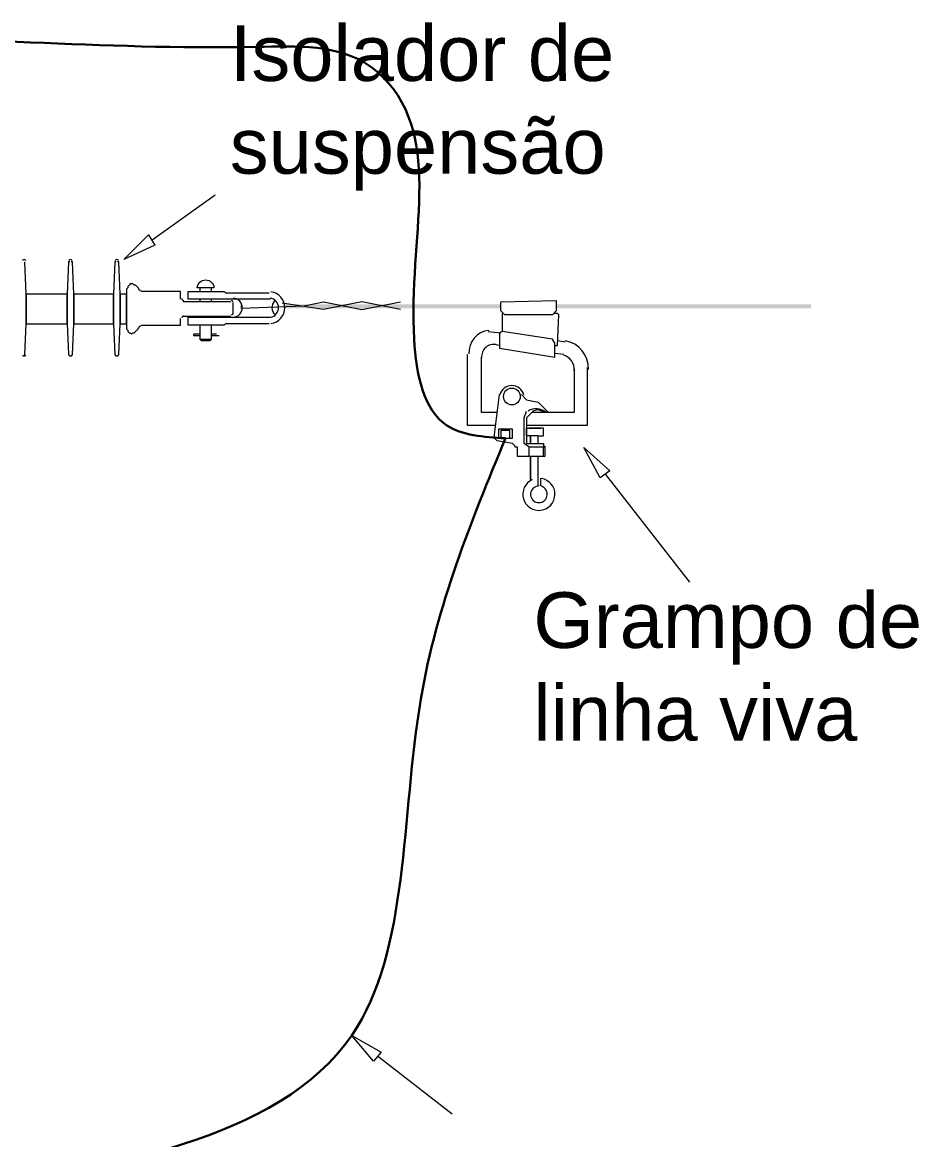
# Model space of a CAD drawing. Header units: millimetres. Extents: x 3949 to 6216, y -1987 to -943.
# Drawn here: x 5075.06 to 5109.07, y -1467.26 to -1424.88 of the extents above; entities that cross this region are included whole.
import ezdxf

# ---------------------------------------------------------------- set-up
doc = ezdxf.new("R2010")
doc.units = ezdxf.units.MM
doc.layers.add('PADRÃO DE ENTRADA', color=7, linetype='Continuous', lineweight=0)
doc.styles.add('ARIAL', font='arial.ttf')

msp = doc.modelspace()

# ---------------------------------------------------------------- linework, layer by layer
at = {"layer": 'PADRÃO DE ENTRADA', "color": 150, "lineweight": 5, "true_color": 0x007eff}
for points in [[(5082.384, -1431.433), (5079.991, -1433.142)], [(5100.392, -1446.119), (5097.208, -1442.028)], [(5091.367, -1466.291), (5088.535, -1464.094)]]:
    msp.add_lwpolyline(points, dxfattribs=at)
for points in [[(5080.089, -1433.337), (5078.917, -1433.874), (5079.845, -1432.947)], [(5096.993, -1442.155), (5096.365, -1441.013), (5097.353, -1441.898)], [(5088.389, -1464.29), (5087.559, -1463.313), (5088.681, -1463.948)]]:
    msp.add_lwpolyline(points, close=True, dxfattribs=at)
at = {"layer": 'PADRÃO DE ENTRADA', "color": 7, "lineweight": 5}
for points in [[(5075.158, -1437.536), (5075.158, -1437.487), (5075.207, -1436.315), (5075.207, -1435.193), (5075.158, -1433.972)], [(5076.867, -1433.972), (5076.818, -1433.972), (5076.769, -1435.193), (5076.769, -1436.315), (5076.818, -1437.487), (5076.867, -1437.536)], [(5076.916, -1437.536), (5076.965, -1437.487), (5077.013, -1436.315), (5077.013, -1435.193), (5076.965, -1433.972), (5076.916, -1433.972)], [(5078.624, -1433.972), (5078.576, -1433.972), (5078.527, -1435.193), (5078.527, -1436.315), (5078.576, -1437.487), (5078.624, -1437.536)], [(5078.673, -1437.536), (5078.722, -1437.487), (5078.771, -1436.315), (5078.771, -1435.193), (5078.722, -1433.972), (5078.673, -1433.972)], [(5081.065, -1435.388), (5081.065, -1435.095), (5079.601, -1435.095), (5079.503, -1435.046), (5079.454, -1434.948), (5079.357, -1434.851), (5079.308, -1434.851), (5079.259, -1434.802), (5079.21, -1434.802), (5079.161, -1434.802), (5079.113, -1434.851), (5079.064, -1434.9), (5079.064, -1434.948), (5079.015, -1434.997), (5079.015, -1435.095), (5079.015, -1436.364), (5079.015, -1436.511), (5079.064, -1436.56), (5079.064, -1436.608), (5079.113, -1436.657), (5079.161, -1436.657), (5079.21, -1436.706), (5079.259, -1436.657), (5079.308, -1436.657), (5079.357, -1436.608), (5079.454, -1436.511), (5079.503, -1436.413), (5079.601, -1436.364), (5081.065, -1436.364), (5081.065, -1436.12)], [(5084.483, -1435.388), (5083.067, -1435.388), (5081.358, -1435.388), (5081.358, -1435.095), (5082.725, -1435.095), (5082.774, -1435.144), (5084.434, -1435.144)], [(5082.237, -1435.486), (5082.237, -1435.388), (5081.798, -1435.388), (5081.798, -1435.486)], [(5082.969, -1435.486), (5081.163, -1435.486)], [(5083.067, -1435.925), (5083.067, -1435.534)], [(5081.163, -1436.023), (5082.969, -1436.023)], [(5081.798, -1436.023), (5081.798, -1436.071), (5082.237, -1436.071), (5082.237, -1436.023)], [(5081.798, -1436.901), (5081.847, -1436.95), (5082.188, -1436.95), (5082.237, -1436.901)]]:
    msp.add_lwpolyline(points, dxfattribs=at)
msp.add_lwpolyline([(5082.335, -1434.948), (5081.7, -1434.948, -0.92481)], format="xyb", close=True, dxfattribs=at)
for points in [[(5082.237, -1434.948), (5081.798, -1434.948), (5081.798, -1435.095), (5082.237, -1435.095)], [(5076.769, -1435.193), (5075.207, -1435.193), (5075.207, -1436.315), (5076.769, -1436.315)], [(5078.527, -1435.193), (5077.013, -1435.193), (5077.013, -1436.315), (5078.527, -1436.315)], [(5079.015, -1435.193), (5078.771, -1435.193), (5078.771, -1436.315), (5079.015, -1436.315)], [(5082.237, -1436.364), (5081.798, -1436.364), (5081.798, -1436.901), (5082.237, -1436.901)]]:
    msp.add_lwpolyline(points, close=True, dxfattribs=at)
msp.add_lwpolyline([(5084.434, -1436.315), (5082.774, -1436.315), (5082.725, -1436.364), (5081.358, -1436.364), (5081.358, -1436.071), (5083.067, -1436.071), (5084.483, -1436.071, 0.843687), (5084.471, -1435.344)], format="xyb", dxfattribs=at)
at = {"layer": 'PADRÃO DE ENTRADA', "lineweight": 5}
for points in [[(5095.321, -1435.437), (5095.321, -1435.827), (5095.175, -1435.974), (5093.368, -1435.974), (5093.222, -1435.827), (5093.222, -1435.486)], [(5095.272, -1437.585), (5095.272, -1437.048), (5095.175, -1436.901), (5093.271, -1436.608), (5093.173, -1436.657), (5093.173, -1437.243)], [(5093.661, -1440.319), (5093.124, -1440.319), (5093.124, -1440.66), (5093.661, -1440.66)], [(5093.563, -1440.368), (5093.222, -1440.368), (5093.222, -1440.66), (5093.563, -1440.66)]]:
    msp.add_lwpolyline(points, close=True, dxfattribs=at)
for points in [[(5083.36, -1435.73), (5085.752, -1435.632), (5086.485, -1435.486), (5087.949, -1435.778), (5089.414, -1435.486)], [(5089.414, -1435.778), (5087.949, -1435.486), (5086.485, -1435.778), (5084.922, -1435.534)], [(5093.319, -1435.925), (5093.271, -1435.925), (5093.271, -1436.608)], [(5095.272, -1437.145), (5095.321, -1437.145), (5095.37, -1437.145), (5095.419, -1435.974), (5095.37, -1435.925), (5095.223, -1435.925)], [(5092.734, -1436.608), (5093.222, -1436.657)], [(5093.173, -1437.145), (5092.978, -1437.097)], [(5095.37, -1436.95), (5095.663, -1436.999)], [(5093.026, -1440.172), (5091.952, -1440.172), (5091.952, -1437.487)], [(5095.614, -1437.487), (5095.272, -1437.438)], [(5093.075, -1439.684), (5092.489, -1439.684), (5092.489, -1437.585)], [(5096.493, -1437.975), (5096.493, -1440.172), (5094.198, -1440.172)], [(5096.004, -1438.024), (5096.004, -1439.684), (5094.393, -1439.684)], [(5094.003, -1439.001), (5094.198, -1439.196), (5094.638, -1439.294), (5095.028, -1439.684), (5094.784, -1439.684), (5094.393, -1439.684), (5094.198, -1439.879), (5094.198, -1440.856), (5094.833, -1440.856), (5094.833, -1440.953), (5094.882, -1440.953), (5094.882, -1441.344), (5093.856, -1441.344), (5093.856, -1441.002), (5093.759, -1441.002), (5093.759, -1440.953), (5093.661, -1440.856), (5093.075, -1440.758), (5092.978, -1440.66), (5092.978, -1440.514), (5093.173, -1439.001)], [(5094.882, -1441.002), (5094.296, -1441.002), (5094.1, -1440.856), (5094.1, -1439.879), (5094.198, -1439.635)], [(5094.833, -1439.635), (5094.882, -1439.684)], [(5094.638, -1440.563), (5094.345, -1440.563), (5094.345, -1440.856), (5094.345, -1440.563), (5094.198, -1440.563), (5094.198, -1440.27), (5094.735, -1440.27)], [(5094.638, -1440.856), (5094.638, -1440.563), (5094.833, -1440.563), (5094.833, -1440.27), (5094.296, -1440.27)], [(5094.296, -1441.344), (5094.296, -1441.002)], [(5094.345, -1441.344), (5094.345, -1442.223), (5094.345, -1441.344)], [(5094.638, -1442.467), (5094.638, -1441.344)], [(5094.833, -1441.344), (5094.833, -1441.002)], [(5094.735, -1442.467), (5094.735, -1442.174)]]:
    msp.add_lwpolyline(points, dxfattribs=at)
at = {"layer": 'PADRÃO DE ENTRADA', "color": 7, "lineweight": 0}
for points in [[(5081.798, -1436.706), (5081.651, -1436.706), (5081.602, -1436.706), (5081.554, -1436.706), (5081.554, -1436.755), (5081.602, -1436.755), (5081.798, -1436.755)], [(5082.432, -1436.706), (5082.237, -1436.706)], [(5082.237, -1436.755), (5082.53, -1436.755)]]:
    msp.add_lwpolyline(points, dxfattribs=at)
at = {"layer": 'PADRÃO DE ENTRADA', "lineweight": 5}
msp.add_circle((5093.637, -1439.074), 0.317, dxfattribs=at)
at = {"layer": 'PADRÃO DE ENTRADA', "color": 7, "lineweight": 5}
for centre, radius, start, end in [((5075.134, -1433.948), 0.0732, 25.0952, 154.9136), ((5076.891, -1433.948), 0.0732, 25.0952, 154.9136), ((5078.649, -1433.948), 0.0732, 25.0952, 154.9136), ((5081.187, -1435.363), 0.0732, 180.2183, 269.8583), ((5082.994, -1435.51), 0.0732, 3.0752, 86.6816), ((5083.043, -1435.705), 0.366, 275.003, 84.6431), ((5084.41, -1435.705), 0.61, 277.5334, 82.4666), ((5083.384, -1435.656), 0.0244, 127.1421, 231.6562), ((5084.898, -1435.705), 0.366, 136.0026, 227.4587), ((5081.187, -1436.096), 0.0732, 94.737, 178.1861), ((5082.994, -1435.901), 0.0732, 272.5168, 354.6869), ((5075.134, -1437.463), 0.0732, 212.9157, 327.0484), ((5076.891, -1437.463), 0.0732, 212.9157, 327.0484), ((5078.649, -1437.463), 0.0732, 212.9157, 327.0484)]:
    msp.add_arc(centre, radius, start, end, dxfattribs=at)
at = {"layer": 'PADRÃO DE ENTRADA', "lineweight": 5}
for centre, radius, start, end in [((5092.856, -1437.414), 0.854, 96.1655, 182.9308), ((5092.953, -1437.56), 0.464, 78.4164, 185.2539), ((5095.492, -1438), 1.05, 357.4629, 80.9853), ((5095.443, -1438.049), 0.561, 355.4018, 73.1693), ((5093.637, -1439.123), 0.464, 13.8471, 166.1548), ((5094.564, -1440.099), 0.561, 50.5882, 123.181), ((5094.613, -1440.001), 0.415, 60.8521, 119.1479), ((5094.662, -1442.784), 0.61, 114.1711, 80.5855), ((5094.662, -1442.784), 0.317, 87.3191, 72.5987)]:
    msp.add_arc(centre, radius, start, end, dxfattribs=at)
at = {"layer": 'PADRÃO DE ENTRADA', "lineweight": 30}
for points in [[(5093.393, -1440.66), (5091.169, -1440.172), (5089.929, -1436.899), (5088.761, -1426.981), (5088.25, -1426.543), (5083.945, -1425.814), (5067.09, -1425.522), (5059.564, -1426.378), (5057.101, -1427.055), (5045.376, -1444.627), (5040.935, -1479.668)], [(5093.393, -1440.66), (5090.182, -1450.549), (5087.559, -1463.313), (5072.4, -1469.216), (5057.19, -1471.004), (5046.117, -1473.463), (5040.935, -1479.668)]]:
    msp.add_spline(points, degree=3, dxfattribs=at)
at = {"layer": 'PADRÃO DE ENTRADA', "color": 1, "transparency": 33554559}
for points in [[(5084.971, -1435.583), (5084.971, -1435.73), (5093.222, -1435.583)], [(5084.971, -1435.73), (5093.222, -1435.583), (5093.222, -1435.73)], [(5095.321, -1435.583), (5095.321, -1435.73), (5104.987, -1435.583)], [(5095.321, -1435.73), (5104.987, -1435.583), (5104.987, -1435.73)]]:
    msp.add_solid(points, dxfattribs=at)

# ---------------------------------------------------------------- texts
at = {"layer": 'PADRÃO DE ENTRADA', "color": 30, "char_height": 2.11077, "attachment_point": 1, "style": 'ARIAL'}
for s, insert, width in [('Isolador de suspensão', (5082.935, -1424.995), 19.78828), ('Grampo de linha viva', (5094.453, -1446.501), 20.25983)]:
    msp.add_mtext(s, dxfattribs=dict(at, insert=insert, width=width))

doc.saveas('drawing.dxf')
